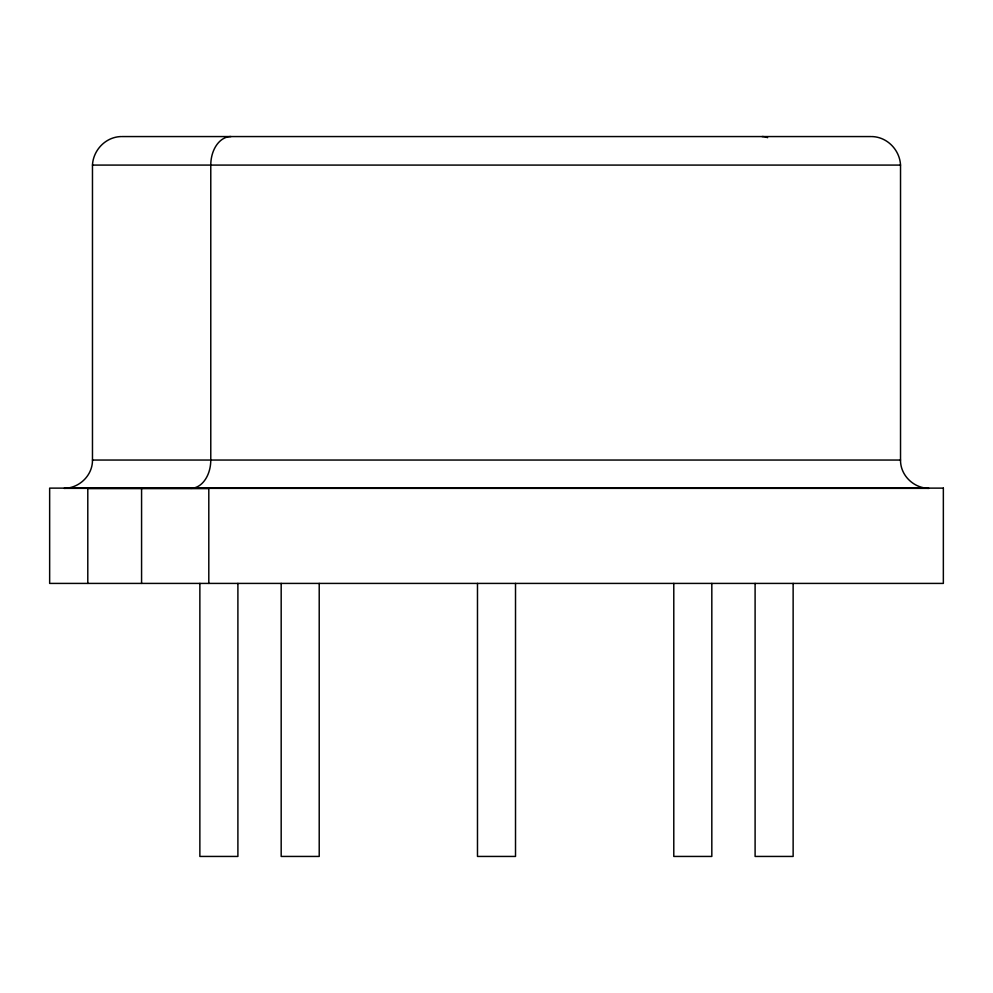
<?xml version="1.0" encoding="UTF-8"?>
<svg xmlns="http://www.w3.org/2000/svg" width="993" height="993" viewBox="0 0 993 993"><rect width="100%" height="100%" fill="white"/><g stroke="black" fill="none" stroke-linecap="round" stroke-linejoin="round"><path stroke-width="1.49" d="M121.245 136.562C105.866 136.848 93.243 149.906 92.473 165.086L92.473 460.044C92.672 475.399 79.303 488.196 64.135 488.345L928.865 488.345C913.697 488.196 900.328 475.399 900.527 460.044L900.527 165.086C899.757 149.906 887.134 136.848 871.755 136.562M121.816 136.562L871.184 136.562M92.498 165.086L900.502 165.086M92.498 460.044L900.502 460.044M793.134 583.412L793.134 856.438L755.102 856.438L755.102 583.412M711.82 583.412L711.82 856.438L673.788 856.438L673.788 583.412M515.516 583.412L515.516 856.438L477.484 856.438L477.484 583.412M319.212 583.412L319.212 856.438L281.18 856.438L281.18 583.412M237.898 583.412L237.898 856.438L199.866 856.438L199.866 583.412M208.803 583.412L208.803 488.519L87.794 488.519L87.794 583.412M141.577 488.519L141.577 583.412M190.768 488.345A28.3 20.009 -90 0 0 210.777 460.044L210.777 165.086A28.524 20.17 -90 0 1 230.947 136.562M762.053 136.562A28.524 20.17 -90 0 1 767.601 137.667M943.35 488.122L49.65 488.122L49.65 583.412L943.35 583.412L943.35 488.122"/></g></svg>
